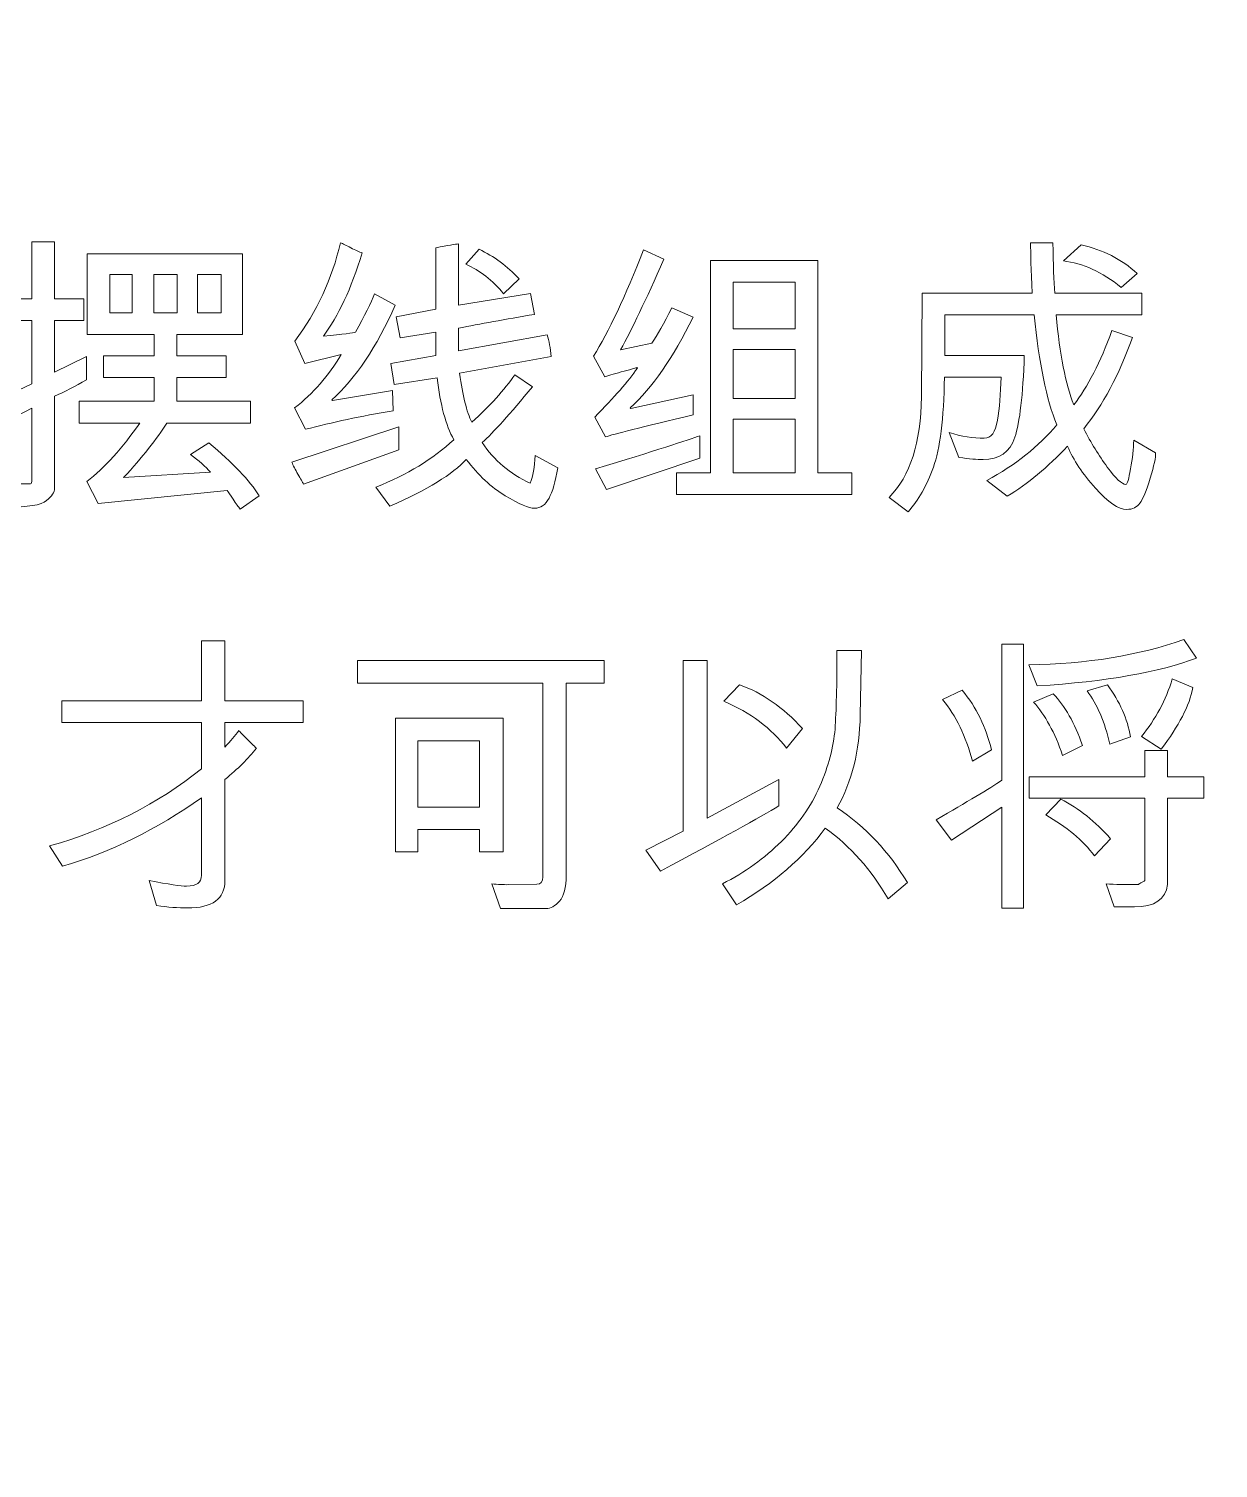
# Model space of a CAD drawing. Header units: millimetres. Extents: x -536 to 886, y 98 to 503.
# Drawn here: x 132.61 to 154.8, y 369.96 to 396.8 of the extents above; entities that cross this region are included whole.
import ezdxf

# ---------------------------------------------------------------- set-up
doc = ezdxf.new("R2010")
doc.units = ezdxf.units.MM
doc.header["$MEASUREMENT"] = 0
doc.layers.add('layer 1', color=7, linetype='Continuous')

msp = doc.modelspace()

# ---------------------------------------------------------------- linework, layer by layer
at = {"layer": 'layer 1', "lineweight": 9}
msp.add_open_spline([(-26.36, 241.324), (-26.36, 241.324), (313.64, 241.324), (313.64, 241.324), (313.64, 241.324), (318.948, 241.327), (324.037, 243.439), (327.788, 247.195), (327.788, 247.195), (331.538, 250.95), (333.644, 256.016), (333.64, 261.324), (333.64, 261.324), (333.64, 261.324), (333.64, 431.324), (333.64, 431.324), (333.64, 431.324), (333.637, 436.632), (331.525, 441.721), (327.77, 445.471), (327.77, 445.471), (324.014, 449.222), (318.948, 451.327), (313.64, 451.324), (313.64, 451.324), (313.64, 451.324), (-26.36, 451.324), (-26.36, 451.324), (-26.36, 451.324), (-31.667, 451.321), (-36.756, 449.209), (-40.507, 445.453), (-40.507, 445.453), (-44.258, 441.698), (-46.363, 436.632), (-46.36, 431.324), (-46.36, 431.324), (-46.36, 431.324), (-46.36, 261.324), (-46.36, 261.324), (-46.36, 261.324), (-46.356, 256.016), (-44.245, 250.927), (-40.489, 247.177), (-40.489, 247.177), (-36.734, 243.426), (-31.667, 241.321), (-26.36, 241.324)], degree=3, knots=[0, 0, 0, 0, 0.083333, 0.083333, 0.083333, 0.083333, 0.166667, 0.166667, 0.166667, 0.166667, 0.25, 0.25, 0.25, 0.25, 0.333333, 0.333333, 0.333333, 0.333333, 0.416667, 0.416667, 0.416667, 0.416667, 0.5, 0.5, 0.5, 0.5, 0.583333, 0.583333, 0.583333, 0.583333, 0.666667, 0.666667, 0.666667, 0.666667, 0.75, 0.75, 0.75, 0.75, 0.833333, 0.833333, 0.833333, 0.833333, 0.916667, 0.916667, 0.916667, 0.916667, 1, 1, 1, 1], dxfattribs=at)
at = {"layer": 'layer 1', "color": 22, "lineweight": 9}
for points, knots in [([(133.688, 390.257), (133.477, 390.136), (133.279, 390.033), (133.094, 389.951), (133.094, 389.951), (133.094, 389.951), (133.094, 388.228), (133.094, 388.228), (133.094, 388.228), (133.094, 388.165), (133.044, 388.09), (132.945, 388.004), (132.945, 388.004), (132.845, 387.918), (132.598, 387.88), (132.204, 387.889), (132.204, 387.889), (132.204, 387.889), (132.055, 388.329), (132.055, 388.329), (132.055, 388.329), (132.284, 388.32), (132.441, 388.315), (132.524, 388.315), (132.524, 388.315), (132.604, 388.315), (132.648, 388.318), (132.657, 388.324), (132.657, 388.324), (132.667, 388.331), (132.67, 388.378), (132.67, 388.467), (132.67, 388.467), (132.67, 388.467), (132.67, 389.728), (132.67, 389.728), (132.67, 389.728), (132.67, 389.728), (132.12, 389.441), (132.12, 389.441), (132.12, 389.441), (132.12, 389.441), (131.893, 389.818), (131.893, 389.818), (131.893, 389.818), (131.893, 389.818), (132.67, 390.183), (132.67, 390.183), (132.67, 390.183), (132.67, 390.183), (132.67, 391.361), (132.67, 391.361), (132.67, 391.361), (132.67, 391.361), (132.009, 391.361), (132.009, 391.361), (132.009, 391.361), (132.009, 391.361), (132.009, 391.768), (132.009, 391.768), (132.009, 391.768), (132.009, 391.768), (132.67, 391.768), (132.67, 391.768), (132.67, 391.768), (132.67, 391.768), (132.67, 392.829), (132.67, 392.829), (132.67, 392.829), (132.67, 392.829), (133.094, 392.829), (133.094, 392.829), (133.094, 392.829), (133.094, 392.829), (133.094, 391.768), (133.094, 391.768), (133.094, 391.768), (133.094, 391.768), (133.639, 391.768), (133.639, 391.768), (133.639, 391.768), (133.639, 391.768), (133.639, 391.361), (133.639, 391.361), (133.639, 391.361), (133.639, 391.361), (133.094, 391.361), (133.094, 391.361), (133.094, 391.361), (133.094, 391.361), (133.094, 390.401), (133.094, 390.401), (133.094, 390.401), (133.094, 390.401), (133.688, 390.691), (133.688, 390.691), (133.688, 390.691), (133.688, 390.691), (133.688, 390.257), (133.688, 390.257)], [0, 0, 0, 0, 0.04, 0.04, 0.04, 0.04, 0.08, 0.08, 0.08, 0.08, 0.12, 0.12, 0.12, 0.12, 0.16, 0.16, 0.16, 0.16, 0.2, 0.2, 0.2, 0.2, 0.24, 0.24, 0.24, 0.24, 0.28, 0.28, 0.28, 0.28, 0.32, 0.32, 0.32, 0.32, 0.36, 0.36, 0.36, 0.36, 0.4, 0.4, 0.4, 0.4, 0.44, 0.44, 0.44, 0.44, 0.48, 0.48, 0.48, 0.48, 0.52, 0.52, 0.52, 0.52, 0.56, 0.56, 0.56, 0.56, 0.6, 0.6, 0.6, 0.6, 0.64, 0.64, 0.64, 0.64, 0.68, 0.68, 0.68, 0.68, 0.72, 0.72, 0.72, 0.72, 0.76, 0.76, 0.76, 0.76, 0.8, 0.8, 0.8, 0.8, 0.84, 0.84, 0.84, 0.84, 0.88, 0.88, 0.88, 0.88, 0.92, 0.92, 0.92, 0.92, 0.96, 0.96, 0.96, 0.96, 1, 1, 1, 1]), ([(139.45, 391.651), (139.103, 390.867), (138.708, 390.278), (138.267, 389.885), (138.267, 389.885), (138.267, 389.885), (138.278, 389.872), (138.278, 389.872), (138.278, 389.872), (138.278, 389.872), (139.398, 390.057), (139.398, 390.057), (139.398, 390.057), (139.398, 390.057), (139.409, 389.68), (139.409, 389.68), (139.409, 389.68), (138.814, 389.578), (138.269, 389.463), (137.776, 389.334), (137.776, 389.334), (137.776, 389.334), (137.572, 389.733), (137.572, 389.733), (137.572, 389.733), (137.916, 390.001), (138.207, 390.333), (138.444, 390.729), (138.444, 390.729), (138.444, 390.729), (137.765, 390.561), (137.765, 390.561), (137.765, 390.561), (137.765, 390.561), (137.578, 390.979), (137.578, 390.979), (137.578, 390.979), (137.991, 391.529), (138.273, 392.14), (138.427, 392.812), (138.427, 392.812), (138.472, 392.795), (138.538, 392.763), (138.624, 392.718), (138.624, 392.718), (138.709, 392.672), (138.779, 392.641), (138.832, 392.622), (138.832, 392.622), (138.629, 391.956), (138.388, 391.439), (138.109, 391.073), (138.109, 391.073), (138.479, 391.108), (138.679, 391.132), (138.709, 391.144), (138.709, 391.144), (138.879, 391.457), (138.997, 391.696), (139.065, 391.863), (139.065, 391.863), (139.065, 391.863), (139.45, 391.651), (139.45, 391.651)], [0, 0, 0, 0, 0.0625, 0.0625, 0.0625, 0.0625, 0.125, 0.125, 0.125, 0.125, 0.1875, 0.1875, 0.1875, 0.1875, 0.25, 0.25, 0.25, 0.25, 0.3125, 0.3125, 0.3125, 0.3125, 0.375, 0.375, 0.375, 0.375, 0.4375, 0.4375, 0.4375, 0.4375, 0.5, 0.5, 0.5, 0.5, 0.5625, 0.5625, 0.5625, 0.5625, 0.625, 0.625, 0.625, 0.625, 0.6875, 0.6875, 0.6875, 0.6875, 0.75, 0.75, 0.75, 0.75, 0.8125, 0.8125, 0.8125, 0.8125, 0.875, 0.875, 0.875, 0.875, 0.9375, 0.9375, 0.9375, 0.9375, 1, 1, 1, 1]), ([(142.482, 388.613), (142.441, 388.36), (142.386, 388.171), (142.319, 388.047), (142.319, 388.047), (142.251, 387.924), (142.16, 387.862), (142.048, 387.862), (142.048, 387.862), (141.946, 387.862), (141.764, 387.94), (141.503, 388.095), (141.503, 388.095), (141.243, 388.251), (141, 388.477), (140.776, 388.773), (140.776, 388.773), (140.523, 388.496), (140.047, 388.206), (139.349, 387.9), (139.349, 387.9), (139.349, 387.9), (139.089, 388.257), (139.089, 388.257), (139.089, 388.257), (139.673, 388.485), (140.157, 388.78), (140.543, 389.14), (140.543, 389.14), (140.393, 389.407), (140.29, 389.793), (140.233, 390.295), (140.233, 390.295), (140.233, 390.295), (139.433, 390.168), (139.433, 390.168), (139.433, 390.168), (139.433, 390.168), (139.366, 390.561), (139.366, 390.561), (139.366, 390.561), (139.366, 390.561), (140.209, 390.713), (140.209, 390.713), (140.209, 390.713), (140.209, 390.713), (140.209, 391.144), (140.209, 391.144), (140.209, 391.144), (140.209, 391.144), (139.539, 391.041), (139.539, 391.041), (139.539, 391.041), (139.539, 391.041), (139.466, 391.434), (139.466, 391.434), (139.466, 391.434), (139.466, 391.434), (140.209, 391.572), (140.209, 391.572), (140.209, 391.572), (140.209, 391.572), (140.209, 392.718), (140.209, 392.718), (140.209, 392.718), (140.432, 392.763), (140.573, 392.787), (140.632, 392.791), (140.632, 392.791), (140.632, 392.791), (140.632, 391.646), (140.632, 391.646), (140.632, 391.646), (140.632, 391.646), (141.972, 391.869), (141.972, 391.869), (141.972, 391.869), (141.972, 391.869), (142.048, 391.478), (142.048, 391.478), (142.048, 391.478), (141.501, 391.385), (141.029, 391.299), (140.632, 391.218), (140.632, 391.218), (140.632, 391.218), (140.632, 390.795), (140.632, 390.795), (140.632, 390.795), (140.632, 390.795), (142.287, 391.095), (142.287, 391.095), (142.287, 391.095), (142.318, 390.985), (142.343, 390.85), (142.36, 390.691), (142.36, 390.691), (142.36, 390.691), (140.649, 390.379), (140.649, 390.379), (140.649, 390.379), (140.708, 389.961), (140.784, 389.657), (140.877, 389.468), (140.877, 389.468), (141.215, 389.771), (141.483, 390.067), (141.683, 390.352), (141.683, 390.352), (141.683, 390.352), (142.01, 390.124), (142.01, 390.124), (142.01, 390.124), (141.593, 389.621), (141.28, 389.275), (141.072, 389.085), (141.072, 389.085), (141.293, 388.756), (141.591, 388.504), (141.967, 388.329), (141.967, 388.329), (142.019, 388.458), (142.05, 388.632), (142.059, 388.846), (142.059, 388.846), (142.059, 388.846), (142.482, 388.613), (142.482, 388.613)], [0, 0, 0, 0, 0.03125, 0.03125, 0.03125, 0.03125, 0.0625, 0.0625, 0.0625, 0.0625, 0.09375, 0.09375, 0.09375, 0.09375, 0.125, 0.125, 0.125, 0.125, 0.15625, 0.15625, 0.15625, 0.15625, 0.1875, 0.1875, 0.1875, 0.1875, 0.21875, 0.21875, 0.21875, 0.21875, 0.25, 0.25, 0.25, 0.25, 0.28125, 0.28125, 0.28125, 0.28125, 0.3125, 0.3125, 0.3125, 0.3125, 0.34375, 0.34375, 0.34375, 0.34375, 0.375, 0.375, 0.375, 0.375, 0.40625, 0.40625, 0.40625, 0.40625, 0.4375, 0.4375, 0.4375, 0.4375, 0.46875, 0.46875, 0.46875, 0.46875, 0.5, 0.5, 0.5, 0.5, 0.53125, 0.53125, 0.53125, 0.53125, 0.5625, 0.5625, 0.5625, 0.5625, 0.59375, 0.59375, 0.59375, 0.59375, 0.625, 0.625, 0.625, 0.625, 0.65625, 0.65625, 0.65625, 0.65625, 0.6875, 0.6875, 0.6875, 0.6875, 0.71875, 0.71875, 0.71875, 0.71875, 0.75, 0.75, 0.75, 0.75, 0.78125, 0.78125, 0.78125, 0.78125, 0.8125, 0.8125, 0.8125, 0.8125, 0.84375, 0.84375, 0.84375, 0.84375, 0.875, 0.875, 0.875, 0.875, 0.90625, 0.90625, 0.90625, 0.90625, 0.9375, 0.9375, 0.9375, 0.9375, 0.96875, 0.96875, 0.96875, 0.96875, 1, 1, 1, 1]), ([(153.637, 388.895), (153.641, 388.814), (153.607, 388.656), (153.535, 388.422), (153.535, 388.422), (153.464, 388.188), (153.4, 388.032), (153.345, 387.956), (153.345, 387.956), (153.288, 387.879), (153.207, 387.84), (153.1, 387.84), (153.1, 387.84), (152.945, 387.84), (152.748, 387.972), (152.513, 388.236), (152.513, 388.236), (152.277, 388.5), (152.104, 388.76), (151.994, 389.018), (151.994, 389.018), (151.624, 388.627), (151.25, 388.316), (150.87, 388.084), (150.87, 388.084), (150.87, 388.084), (150.488, 388.38), (150.488, 388.38), (150.488, 388.38), (151.02, 388.668), (151.455, 389.014), (151.793, 389.419), (151.793, 389.419), (151.601, 389.885), (151.46, 390.569), (151.372, 391.467), (151.372, 391.467), (151.372, 391.467), (149.704, 391.467), (149.704, 391.467), (149.704, 391.467), (149.704, 391.467), (149.704, 390.713), (149.704, 390.713), (149.704, 390.713), (149.704, 390.713), (151.187, 390.713), (151.187, 390.713), (151.187, 390.713), (151.162, 389.973), (151.103, 389.464), (151.01, 389.185), (151.01, 389.185), (150.917, 388.907), (150.72, 388.768), (150.417, 388.768), (150.417, 388.768), (150.309, 388.768), (150.159, 388.782), (149.967, 388.811), (149.967, 388.811), (149.967, 388.811), (149.783, 389.272), (149.783, 389.272), (149.783, 389.272), (150.016, 389.202), (150.234, 389.167), (150.439, 389.167), (150.439, 389.167), (150.568, 389.167), (150.65, 389.278), (150.687, 389.502), (150.687, 389.502), (150.724, 389.725), (150.746, 389.993), (150.754, 390.306), (150.754, 390.306), (150.754, 390.306), (149.698, 390.306), (149.698, 390.306), (149.698, 390.306), (149.682, 389.527), (149.613, 388.967), (149.491, 388.627), (149.491, 388.627), (149.369, 388.287), (149.212, 388.01), (149.02, 387.796), (149.02, 387.796), (149.02, 387.796), (148.665, 388.062), (148.665, 388.062), (148.665, 388.062), (149.059, 388.464), (149.259, 389.09), (149.267, 389.94), (149.267, 389.94), (149.267, 389.94), (149.284, 391.874), (149.284, 391.874), (149.284, 391.874), (149.284, 391.874), (151.332, 391.874), (151.332, 391.874), (151.332, 391.874), (151.313, 392.313), (151.304, 392.626), (151.304, 392.812), (151.304, 392.812), (151.304, 392.812), (151.722, 392.812), (151.722, 392.812), (151.722, 392.812), (151.727, 392.408), (151.738, 392.094), (151.755, 391.874), (151.755, 391.874), (151.755, 391.874), (153.377, 391.874), (153.377, 391.874), (153.377, 391.874), (153.377, 391.874), (153.377, 391.467), (153.377, 391.467), (153.377, 391.467), (153.377, 391.467), (151.782, 391.467), (151.782, 391.467), (151.782, 391.467), (151.848, 390.731), (151.958, 390.172), (152.11, 389.791), (152.11, 389.791), (152.369, 390.123), (152.606, 390.584), (152.821, 391.174), (152.821, 391.174), (152.821, 391.174), (153.206, 391.046), (153.206, 391.046), (153.206, 391.046), (152.953, 390.346), (152.649, 389.78), (152.295, 389.345), (152.295, 389.345), (152.432, 389.082), (152.579, 388.843), (152.735, 388.628), (152.735, 388.628), (152.892, 388.414), (153.008, 388.307), (153.083, 388.307), (153.083, 388.307), (153.108, 388.307), (153.136, 388.404), (153.171, 388.597), (153.171, 388.597), (153.205, 388.791), (153.224, 388.969), (153.228, 389.134), (153.228, 389.134), (153.228, 389.134), (153.637, 388.895), (153.637, 388.895)], [0, 0, 0, 0, 0.02439, 0.02439, 0.02439, 0.02439, 0.04878, 0.04878, 0.04878, 0.04878, 0.073171, 0.073171, 0.073171, 0.073171, 0.097561, 0.097561, 0.097561, 0.097561, 0.121951, 0.121951, 0.121951, 0.121951, 0.146341, 0.146341, 0.146341, 0.146341, 0.170732, 0.170732, 0.170732, 0.170732, 0.195122, 0.195122, 0.195122, 0.195122, 0.219512, 0.219512, 0.219512, 0.219512, 0.243902, 0.243902, 0.243902, 0.243902, 0.268293, 0.268293, 0.268293, 0.268293, 0.292683, 0.292683, 0.292683, 0.292683, 0.317073, 0.317073, 0.317073, 0.317073, 0.341463, 0.341463, 0.341463, 0.341463, 0.365854, 0.365854, 0.365854, 0.365854, 0.390244, 0.390244, 0.390244, 0.390244, 0.414634, 0.414634, 0.414634, 0.414634, 0.439024, 0.439024, 0.439024, 0.439024, 0.463415, 0.463415, 0.463415, 0.463415, 0.487805, 0.487805, 0.487805, 0.487805, 0.512195, 0.512195, 0.512195, 0.512195, 0.536585, 0.536585, 0.536585, 0.536585, 0.560976, 0.560976, 0.560976, 0.560976, 0.585366, 0.585366, 0.585366, 0.585366, 0.609756, 0.609756, 0.609756, 0.609756, 0.634146, 0.634146, 0.634146, 0.634146, 0.658537, 0.658537, 0.658537, 0.658537, 0.682927, 0.682927, 0.682927, 0.682927, 0.707317, 0.707317, 0.707317, 0.707317, 0.731707, 0.731707, 0.731707, 0.731707, 0.756098, 0.756098, 0.756098, 0.756098, 0.780488, 0.780488, 0.780488, 0.780488, 0.804878, 0.804878, 0.804878, 0.804878, 0.829268, 0.829268, 0.829268, 0.829268, 0.853659, 0.853659, 0.853659, 0.853659, 0.878049, 0.878049, 0.878049, 0.878049, 0.902439, 0.902439, 0.902439, 0.902439, 0.926829, 0.926829, 0.926829, 0.926829, 0.95122, 0.95122, 0.95122, 0.95122, 0.97561, 0.97561, 0.97561, 0.97561, 1, 1, 1, 1]), ([(153.293, 392.24), (153.293, 392.24), (152.995, 391.98), (152.995, 391.98), (152.995, 391.98), (152.636, 392.269), (152.276, 392.433), (151.915, 392.473), (151.915, 392.473), (151.915, 392.473), (152.248, 392.774), (152.248, 392.774), (152.248, 392.774), (152.651, 392.684), (152.999, 392.506), (153.293, 392.24)], [0, 0, 0, 0, 0.25, 0.25, 0.25, 0.25, 0.5, 0.5, 0.5, 0.5, 0.75, 0.75, 0.75, 0.75, 1, 1, 1, 1]), ([(136.911, 388.095), (136.911, 388.095), (136.556, 387.845), (136.556, 387.845), (136.556, 387.845), (136.523, 387.885), (136.48, 387.946), (136.425, 388.03), (136.425, 388.03), (136.37, 388.113), (136.332, 388.167), (136.311, 388.19), (136.311, 388.19), (136.311, 388.19), (133.905, 387.951), (133.905, 387.951), (133.905, 387.951), (133.905, 387.951), (133.694, 388.361), (133.694, 388.361), (133.694, 388.361), (134.03, 388.618), (134.36, 388.981), (134.683, 389.451), (134.683, 389.451), (134.683, 389.451), (133.55, 389.451), (133.55, 389.451), (133.55, 389.451), (133.55, 389.451), (133.55, 389.856), (133.55, 389.856), (133.55, 389.856), (133.55, 389.856), (134.949, 389.856), (134.949, 389.856), (134.949, 389.856), (134.949, 389.856), (134.949, 390.3), (134.949, 390.3), (134.949, 390.3), (134.949, 390.3), (134.006, 390.3), (134.006, 390.3), (134.006, 390.3), (134.006, 390.3), (134.006, 390.707), (134.006, 390.707), (134.006, 390.707), (134.006, 390.707), (134.949, 390.707), (134.949, 390.707), (134.949, 390.707), (134.949, 390.707), (134.949, 391.101), (134.949, 391.101), (134.949, 391.101), (134.949, 391.101), (133.705, 391.101), (133.705, 391.101), (133.705, 391.101), (133.705, 391.101), (133.705, 392.606), (133.705, 392.606), (133.705, 392.606), (133.705, 392.606), (136.599, 392.606), (136.599, 392.606), (136.599, 392.606), (136.599, 392.606), (136.599, 391.101), (136.599, 391.101), (136.599, 391.101), (136.599, 391.101), (135.372, 391.101), (135.372, 391.101), (135.372, 391.101), (135.372, 391.101), (135.372, 390.707), (135.372, 390.707), (135.372, 390.707), (135.372, 390.707), (136.294, 390.707), (136.294, 390.707), (136.294, 390.707), (136.294, 390.707), (136.294, 390.3), (136.294, 390.3), (136.294, 390.3), (136.294, 390.3), (135.372, 390.3), (135.372, 390.3), (135.372, 390.3), (135.372, 390.3), (135.372, 389.856), (135.372, 389.856), (135.372, 389.856), (135.372, 389.856), (136.748, 389.856), (136.748, 389.856), (136.748, 389.856), (136.748, 389.856), (136.748, 389.451), (136.748, 389.451), (136.748, 389.451), (136.748, 389.451), (135.188, 389.451), (135.188, 389.451), (135.188, 389.451), (135.002, 389.153), (134.733, 388.814), (134.382, 388.434), (134.382, 388.434), (134.382, 388.434), (136.005, 388.534), (136.005, 388.534), (136.005, 388.534), (135.907, 388.64), (135.783, 388.749), (135.633, 388.863), (135.633, 388.863), (135.633, 388.863), (135.972, 389.08), (135.972, 389.08), (135.972, 389.08), (136.42, 388.707), (136.733, 388.379), (136.911, 388.095)], [0, 0, 0, 0, 0.03125, 0.03125, 0.03125, 0.03125, 0.0625, 0.0625, 0.0625, 0.0625, 0.09375, 0.09375, 0.09375, 0.09375, 0.125, 0.125, 0.125, 0.125, 0.15625, 0.15625, 0.15625, 0.15625, 0.1875, 0.1875, 0.1875, 0.1875, 0.21875, 0.21875, 0.21875, 0.21875, 0.25, 0.25, 0.25, 0.25, 0.28125, 0.28125, 0.28125, 0.28125, 0.3125, 0.3125, 0.3125, 0.3125, 0.34375, 0.34375, 0.34375, 0.34375, 0.375, 0.375, 0.375, 0.375, 0.40625, 0.40625, 0.40625, 0.40625, 0.4375, 0.4375, 0.4375, 0.4375, 0.46875, 0.46875, 0.46875, 0.46875, 0.5, 0.5, 0.5, 0.5, 0.53125, 0.53125, 0.53125, 0.53125, 0.5625, 0.5625, 0.5625, 0.5625, 0.59375, 0.59375, 0.59375, 0.59375, 0.625, 0.625, 0.625, 0.625, 0.65625, 0.65625, 0.65625, 0.65625, 0.6875, 0.6875, 0.6875, 0.6875, 0.71875, 0.71875, 0.71875, 0.71875, 0.75, 0.75, 0.75, 0.75, 0.78125, 0.78125, 0.78125, 0.78125, 0.8125, 0.8125, 0.8125, 0.8125, 0.84375, 0.84375, 0.84375, 0.84375, 0.875, 0.875, 0.875, 0.875, 0.90625, 0.90625, 0.90625, 0.90625, 0.9375, 0.9375, 0.9375, 0.9375, 0.96875, 0.96875, 0.96875, 0.96875, 1, 1, 1, 1]), ([(141.761, 392.14), (141.761, 392.14), (141.47, 391.863), (141.47, 391.863), (141.47, 391.863), (141.267, 392.112), (141.032, 392.295), (140.766, 392.411), (140.766, 392.411), (140.766, 392.411), (141.015, 392.691), (141.015, 392.691), (141.015, 392.691), (141.292, 392.562), (141.541, 392.379), (141.761, 392.14)], [0, 0, 0, 0, 0.25, 0.25, 0.25, 0.25, 0.5, 0.5, 0.5, 0.5, 0.75, 0.75, 0.75, 0.75, 1, 1, 1, 1]), ([(145.011, 389.601), (144.052, 389.376), (143.507, 389.24), (143.372, 389.191), (143.372, 389.191), (143.372, 389.191), (143.171, 389.563), (143.171, 389.563), (143.171, 389.563), (143.537, 389.93), (143.802, 390.233), (143.967, 390.474), (143.967, 390.474), (143.967, 390.474), (143.956, 390.485), (143.956, 390.485), (143.956, 390.485), (143.95, 390.481), (143.872, 390.459), (143.72, 390.419), (143.72, 390.419), (143.57, 390.378), (143.45, 390.342), (143.361, 390.311), (143.361, 390.311), (143.361, 390.311), (143.15, 390.696), (143.15, 390.696), (143.15, 390.696), (143.432, 391.152), (143.743, 391.813), (144.083, 392.68), (144.083, 392.68), (144.083, 392.68), (144.46, 392.506), (144.46, 392.506), (144.46, 392.506), (144.127, 391.745), (143.858, 391.183), (143.655, 390.819), (143.655, 390.819), (143.655, 390.819), (144.238, 390.941), (144.238, 390.941), (144.238, 390.941), (144.341, 391.087), (144.465, 391.307), (144.609, 391.6), (144.609, 391.6), (144.609, 391.6), (145.006, 391.423), (145.006, 391.423), (145.006, 391.423), (144.634, 390.67), (144.244, 390.106), (143.833, 389.733), (143.833, 389.733), (143.833, 389.733), (143.845, 389.722), (143.845, 389.722), (143.845, 389.722), (143.845, 389.722), (145.011, 389.978), (145.011, 389.978), (145.011, 389.978), (145.011, 389.978), (145.011, 389.601), (145.011, 389.601)], [0, 0, 0, 0, 0.058824, 0.058824, 0.058824, 0.058824, 0.117647, 0.117647, 0.117647, 0.117647, 0.176471, 0.176471, 0.176471, 0.176471, 0.235294, 0.235294, 0.235294, 0.235294, 0.294118, 0.294118, 0.294118, 0.294118, 0.352941, 0.352941, 0.352941, 0.352941, 0.411765, 0.411765, 0.411765, 0.411765, 0.470588, 0.470588, 0.470588, 0.470588, 0.529412, 0.529412, 0.529412, 0.529412, 0.588235, 0.588235, 0.588235, 0.588235, 0.647059, 0.647059, 0.647059, 0.647059, 0.705882, 0.705882, 0.705882, 0.705882, 0.764706, 0.764706, 0.764706, 0.764706, 0.823529, 0.823529, 0.823529, 0.823529, 0.882353, 0.882353, 0.882353, 0.882353, 0.941176, 0.941176, 0.941176, 0.941176, 1, 1, 1, 1]), ([(147.97, 388.117), (147.97, 388.117), (144.699, 388.117), (144.699, 388.117), (144.699, 388.117), (144.699, 388.117), (144.699, 388.524), (144.699, 388.524), (144.699, 388.524), (144.699, 388.524), (145.333, 388.524), (145.333, 388.524), (145.333, 388.524), (145.333, 388.524), (145.333, 392.484), (145.333, 392.484), (145.333, 392.484), (145.333, 392.484), (147.333, 392.484), (147.333, 392.484), (147.333, 392.484), (147.333, 392.484), (147.333, 388.524), (147.333, 388.524), (147.333, 388.524), (147.333, 388.524), (147.97, 388.524), (147.97, 388.524), (147.97, 388.524), (147.97, 388.524), (147.97, 388.117), (147.97, 388.117)], [0, 0, 0, 0, 0.125, 0.125, 0.125, 0.125, 0.25, 0.25, 0.25, 0.25, 0.375, 0.375, 0.375, 0.375, 0.5, 0.5, 0.5, 0.5, 0.625, 0.625, 0.625, 0.625, 0.75, 0.75, 0.75, 0.75, 0.875, 0.875, 0.875, 0.875, 1, 1, 1, 1]), ([(134.543, 391.507), (134.543, 391.507), (134.543, 392.224), (134.543, 392.224), (134.543, 392.224), (134.543, 392.224), (134.128, 392.224), (134.128, 392.224), (134.128, 392.224), (134.128, 392.224), (134.128, 391.507), (134.128, 391.507), (134.128, 391.507), (134.128, 391.507), (134.543, 391.507), (134.543, 391.507)], [0, 0, 0, 0, 0.25, 0.25, 0.25, 0.25, 0.5, 0.5, 0.5, 0.5, 0.75, 0.75, 0.75, 0.75, 1, 1, 1, 1]), ([(135.383, 391.507), (135.383, 391.507), (135.383, 392.224), (135.383, 392.224), (135.383, 392.224), (135.383, 392.224), (134.944, 392.224), (134.944, 392.224), (134.944, 392.224), (134.944, 392.224), (134.944, 391.507), (134.944, 391.507), (134.944, 391.507), (134.944, 391.507), (135.383, 391.507), (135.383, 391.507)], [0, 0, 0, 0, 0.25, 0.25, 0.25, 0.25, 0.5, 0.5, 0.5, 0.5, 0.75, 0.75, 0.75, 0.75, 1, 1, 1, 1]), ([(136.2, 391.507), (136.2, 391.507), (136.2, 392.224), (136.2, 392.224), (136.2, 392.224), (136.2, 392.224), (135.76, 392.224), (135.76, 392.224), (135.76, 392.224), (135.76, 392.224), (135.76, 391.507), (135.76, 391.507), (135.76, 391.507), (135.76, 391.507), (136.2, 391.507), (136.2, 391.507)], [0, 0, 0, 0, 0.25, 0.25, 0.25, 0.25, 0.5, 0.5, 0.5, 0.5, 0.75, 0.75, 0.75, 0.75, 1, 1, 1, 1]), ([(146.909, 391.207), (146.909, 391.207), (146.909, 392.08), (146.909, 392.08), (146.909, 392.08), (146.909, 392.08), (145.754, 392.08), (145.754, 392.08), (145.754, 392.08), (145.754, 392.08), (145.754, 391.207), (145.754, 391.207), (145.754, 391.207), (145.754, 391.207), (146.909, 391.207), (146.909, 391.207)], [0, 0, 0, 0, 0.25, 0.25, 0.25, 0.25, 0.5, 0.5, 0.5, 0.5, 0.75, 0.75, 0.75, 0.75, 1, 1, 1, 1]), ([(146.909, 389.908), (146.909, 389.908), (146.909, 390.824), (146.909, 390.824), (146.909, 390.824), (146.909, 390.824), (145.754, 390.824), (145.754, 390.824), (145.754, 390.824), (145.754, 390.824), (145.754, 389.908), (145.754, 389.908), (145.754, 389.908), (145.754, 389.908), (146.909, 389.908), (146.909, 389.908)], [0, 0, 0, 0, 0.25, 0.25, 0.25, 0.25, 0.5, 0.5, 0.5, 0.5, 0.75, 0.75, 0.75, 0.75, 1, 1, 1, 1]), ([(146.909, 388.524), (146.909, 388.524), (146.909, 389.522), (146.909, 389.522), (146.909, 389.522), (146.909, 389.522), (145.754, 389.522), (145.754, 389.522), (145.754, 389.522), (145.754, 389.522), (145.754, 388.524), (145.754, 388.524), (145.754, 388.524), (145.754, 388.524), (146.909, 388.524), (146.909, 388.524)], [0, 0, 0, 0, 0.25, 0.25, 0.25, 0.25, 0.5, 0.5, 0.5, 0.5, 0.75, 0.75, 0.75, 0.75, 1, 1, 1, 1]), ([(139.515, 388.952), (139.515, 388.952), (137.738, 388.312), (137.738, 388.312), (137.738, 388.312), (137.72, 388.348), (137.685, 388.409), (137.635, 388.496), (137.635, 388.496), (137.584, 388.583), (137.546, 388.657), (137.521, 388.719), (137.521, 388.719), (137.521, 388.719), (139.515, 389.383), (139.515, 389.383), (139.515, 389.383), (139.515, 389.383), (139.515, 388.952), (139.515, 388.952)], [0, 0, 0, 0, 0.2, 0.2, 0.2, 0.2, 0.4, 0.4, 0.4, 0.4, 0.6, 0.6, 0.6, 0.6, 0.8, 0.8, 0.8, 0.8, 1, 1, 1, 1]), ([(145.132, 388.795), (145.132, 388.795), (143.394, 388.212), (143.394, 388.212), (143.394, 388.212), (143.394, 388.212), (143.188, 388.594), (143.188, 388.594), (143.188, 388.594), (144.285, 388.932), (144.934, 389.139), (145.132, 389.213), (145.132, 389.213), (145.132, 389.213), (145.132, 388.795), (145.132, 388.795)], [0, 0, 0, 0, 0.25, 0.25, 0.25, 0.25, 0.5, 0.5, 0.5, 0.5, 0.75, 0.75, 0.75, 0.75, 1, 1, 1, 1]), ([(137.735, 383.863), (137.735, 383.863), (136.273, 383.863), (136.273, 383.863), (136.273, 383.863), (136.273, 383.863), (136.273, 383.407), (136.273, 383.407), (136.273, 383.407), (136.376, 383.516), (136.462, 383.62), (136.531, 383.719), (136.531, 383.719), (136.553, 383.691), (136.613, 383.628), (136.711, 383.531), (136.711, 383.531), (136.81, 383.434), (136.86, 383.386), (136.862, 383.386), (136.862, 383.386), (136.708, 383.194), (136.512, 383), (136.273, 382.803), (136.273, 382.803), (136.273, 382.803), (136.273, 380.918), (136.273, 380.918), (136.273, 380.918), (136.273, 380.578), (136.039, 380.407), (135.571, 380.407), (135.571, 380.407), (135.403, 380.407), (135.211, 380.422), (134.995, 380.451), (134.995, 380.451), (134.995, 380.451), (134.857, 380.918), (134.857, 380.918), (134.857, 380.918), (135.224, 380.849), (135.458, 380.814), (135.558, 380.814), (135.558, 380.814), (135.744, 380.814), (135.836, 380.882), (135.836, 381.017), (135.836, 381.017), (135.836, 381.017), (135.836, 382.464), (135.836, 382.464), (135.836, 382.464), (135.005, 381.872), (134.139, 381.446), (133.241, 381.186), (133.241, 381.186), (133.241, 381.186), (133.002, 381.563), (133.002, 381.563), (133.002, 381.563), (134.076, 381.87), (135.02, 382.35), (135.836, 383.001), (135.836, 383.001), (135.836, 383.001), (135.836, 383.863), (135.836, 383.863), (135.836, 383.863), (135.836, 383.863), (133.23, 383.863), (133.23, 383.863), (133.23, 383.863), (133.23, 383.863), (133.23, 384.268), (133.23, 384.268), (133.23, 384.268), (133.23, 384.268), (135.836, 384.268), (135.836, 384.268), (135.836, 384.268), (135.836, 384.268), (135.836, 385.391), (135.836, 385.391), (135.836, 385.391), (135.836, 385.391), (136.273, 385.391), (136.273, 385.391), (136.273, 385.391), (136.273, 385.391), (136.273, 384.268), (136.273, 384.268), (136.273, 384.268), (136.273, 384.268), (137.735, 384.268), (137.735, 384.268), (137.735, 384.268), (137.735, 384.268), (137.735, 383.863), (137.735, 383.863)], [0, 0, 0, 0, 0.04, 0.04, 0.04, 0.04, 0.08, 0.08, 0.08, 0.08, 0.12, 0.12, 0.12, 0.12, 0.16, 0.16, 0.16, 0.16, 0.2, 0.2, 0.2, 0.2, 0.24, 0.24, 0.24, 0.24, 0.28, 0.28, 0.28, 0.28, 0.32, 0.32, 0.32, 0.32, 0.36, 0.36, 0.36, 0.36, 0.4, 0.4, 0.4, 0.4, 0.44, 0.44, 0.44, 0.44, 0.48, 0.48, 0.48, 0.48, 0.52, 0.52, 0.52, 0.52, 0.56, 0.56, 0.56, 0.56, 0.6, 0.6, 0.6, 0.6, 0.64, 0.64, 0.64, 0.64, 0.68, 0.68, 0.68, 0.68, 0.72, 0.72, 0.72, 0.72, 0.76, 0.76, 0.76, 0.76, 0.8, 0.8, 0.8, 0.8, 0.84, 0.84, 0.84, 0.84, 0.88, 0.88, 0.88, 0.88, 0.92, 0.92, 0.92, 0.92, 0.96, 0.96, 0.96, 0.96, 1, 1, 1, 1]), ([(151.169, 380.402), (151.169, 380.402), (150.77, 380.402), (150.77, 380.402), (150.77, 380.402), (150.77, 380.402), (150.77, 382.29), (150.77, 382.29), (150.77, 382.29), (150.77, 382.29), (149.829, 381.674), (149.829, 381.674), (149.829, 381.674), (149.829, 381.674), (149.541, 382.051), (149.541, 382.051), (149.541, 382.051), (150.123, 382.386), (150.533, 382.632), (150.77, 382.792), (150.77, 382.792), (150.77, 382.792), (150.77, 385.325), (150.77, 385.325), (150.77, 385.325), (150.77, 385.325), (151.169, 385.325), (151.169, 385.325), (151.169, 385.325), (151.169, 385.325), (151.169, 380.402), (151.169, 380.402)], [0, 0, 0, 0, 0.125, 0.125, 0.125, 0.125, 0.25, 0.25, 0.25, 0.25, 0.375, 0.375, 0.375, 0.375, 0.5, 0.5, 0.5, 0.5, 0.625, 0.625, 0.625, 0.625, 0.75, 0.75, 0.75, 0.75, 0.875, 0.875, 0.875, 0.875, 1, 1, 1, 1]), ([(154.402, 385.068), (153.709, 384.804), (152.719, 384.63), (151.429, 384.547), (151.429, 384.547), (151.429, 384.547), (151.269, 384.94), (151.269, 384.94), (151.269, 384.94), (152.358, 384.958), (153.322, 385.116), (154.163, 385.412), (154.163, 385.412), (154.163, 385.412), (154.402, 385.068), (154.402, 385.068)], [0, 0, 0, 0, 0.25, 0.25, 0.25, 0.25, 0.5, 0.5, 0.5, 0.5, 0.75, 0.75, 0.75, 0.75, 1, 1, 1, 1]), ([(143.346, 384.601), (143.346, 384.601), (142.64, 384.601), (142.64, 384.601), (142.64, 384.601), (142.64, 384.601), (142.64, 381.017), (142.64, 381.017), (142.64, 381.017), (142.64, 380.79), (142.598, 380.63), (142.515, 380.536), (142.515, 380.536), (142.432, 380.442), (142.348, 380.396), (142.263, 380.396), (142.263, 380.396), (142.263, 380.396), (141.414, 380.396), (141.414, 380.396), (141.414, 380.396), (141.414, 380.396), (141.251, 380.857), (141.251, 380.857), (141.251, 380.857), (141.363, 380.845), (141.467, 380.84), (141.563, 380.842), (141.563, 380.842), (141.563, 380.842), (142.092, 380.852), (142.092, 380.852), (142.092, 380.852), (142.166, 380.852), (142.203, 380.896), (142.203, 380.985), (142.203, 380.985), (142.203, 380.985), (142.203, 384.601), (142.203, 384.601), (142.203, 384.601), (142.203, 384.601), (138.747, 384.601), (138.747, 384.601), (138.747, 384.601), (138.747, 384.601), (138.747, 385.024), (138.747, 385.024), (138.747, 385.024), (138.747, 385.024), (143.346, 385.024), (143.346, 385.024), (143.346, 385.024), (143.346, 385.024), (143.346, 384.601), (143.346, 384.601)], [0, 0, 0, 0, 0.071429, 0.071429, 0.071429, 0.071429, 0.142857, 0.142857, 0.142857, 0.142857, 0.214286, 0.214286, 0.214286, 0.214286, 0.285714, 0.285714, 0.285714, 0.285714, 0.357143, 0.357143, 0.357143, 0.357143, 0.428571, 0.428571, 0.428571, 0.428571, 0.5, 0.5, 0.5, 0.5, 0.571429, 0.571429, 0.571429, 0.571429, 0.642857, 0.642857, 0.642857, 0.642857, 0.714286, 0.714286, 0.714286, 0.714286, 0.785714, 0.785714, 0.785714, 0.785714, 0.857143, 0.857143, 0.857143, 0.857143, 0.928571, 0.928571, 0.928571, 0.928571, 1, 1, 1, 1]), ([(146.608, 382.312), (146.271, 382.106), (145.534, 381.7), (144.397, 381.096), (144.397, 381.096), (144.397, 381.096), (144.124, 381.484), (144.124, 381.484), (144.124, 381.484), (144.124, 381.484), (144.819, 381.84), (144.819, 381.84), (144.819, 381.84), (144.819, 381.84), (144.819, 385.024), (144.819, 385.024), (144.819, 385.024), (144.819, 385.024), (145.269, 385.024), (145.269, 385.024), (145.269, 385.024), (145.269, 385.024), (145.269, 382.079), (145.269, 382.079), (145.269, 382.079), (145.269, 382.079), (146.608, 382.803), (146.608, 382.803), (146.608, 382.803), (146.608, 382.803), (146.608, 382.312), (146.608, 382.312)], [0, 0, 0, 0, 0.125, 0.125, 0.125, 0.125, 0.25, 0.25, 0.25, 0.25, 0.375, 0.375, 0.375, 0.375, 0.5, 0.5, 0.5, 0.5, 0.625, 0.625, 0.625, 0.625, 0.75, 0.75, 0.75, 0.75, 0.875, 0.875, 0.875, 0.875, 1, 1, 1, 1]), ([(149.007, 380.88), (149.007, 380.88), (148.646, 380.58), (148.646, 380.58), (148.646, 380.58), (148.333, 381.118), (147.943, 381.556), (147.474, 381.896), (147.474, 381.896), (147.067, 381.345), (146.516, 380.868), (145.82, 380.464), (145.82, 380.464), (145.82, 380.464), (145.553, 380.857), (145.553, 380.857), (145.553, 380.857), (145.975, 381.073), (146.342, 381.336), (146.655, 381.647), (146.655, 381.647), (146.968, 381.958), (147.207, 382.302), (147.371, 382.678), (147.371, 382.678), (147.535, 383.054), (147.63, 383.409), (147.655, 383.743), (147.655, 383.743), (147.679, 384.076), (147.691, 384.564), (147.691, 385.207), (147.691, 385.207), (147.691, 385.207), (148.147, 385.207), (148.147, 385.207), (148.147, 385.207), (148.147, 385.207), (148.125, 384.002), (148.125, 384.002), (148.125, 384.002), (148.114, 383.342), (147.971, 382.766), (147.696, 382.274), (147.696, 382.274), (148.226, 381.918), (148.663, 381.453), (149.007, 380.88)], [0, 0, 0, 0, 0.083333, 0.083333, 0.083333, 0.083333, 0.166667, 0.166667, 0.166667, 0.166667, 0.25, 0.25, 0.25, 0.25, 0.333333, 0.333333, 0.333333, 0.333333, 0.416667, 0.416667, 0.416667, 0.416667, 0.5, 0.5, 0.5, 0.5, 0.583333, 0.583333, 0.583333, 0.583333, 0.666667, 0.666667, 0.666667, 0.666667, 0.75, 0.75, 0.75, 0.75, 0.833333, 0.833333, 0.833333, 0.833333, 0.916667, 0.916667, 0.916667, 0.916667, 1, 1, 1, 1]), ([(147.051, 383.752), (147.051, 383.752), (146.752, 383.386), (146.752, 383.386), (146.752, 383.386), (146.467, 383.758), (146.076, 384.051), (145.581, 384.262), (145.581, 384.262), (145.581, 384.262), (145.873, 384.568), (145.873, 384.568), (145.873, 384.568), (146.293, 384.422), (146.685, 384.15), (147.051, 383.752)], [0, 0, 0, 0, 0.25, 0.25, 0.25, 0.25, 0.5, 0.5, 0.5, 0.5, 0.75, 0.75, 0.75, 0.75, 1, 1, 1, 1]), ([(150.574, 383.358), (150.574, 383.358), (150.22, 383.142), (150.22, 383.142), (150.22, 383.142), (150.096, 383.612), (149.911, 383.995), (149.663, 384.292), (149.663, 384.292), (149.663, 384.292), (150.029, 384.469), (150.029, 384.469), (150.029, 384.469), (150.292, 384.148), (150.473, 383.779), (150.574, 383.358)], [0, 0, 0, 0, 0.25, 0.25, 0.25, 0.25, 0.5, 0.5, 0.5, 0.5, 0.75, 0.75, 0.75, 0.75, 1, 1, 1, 1]), ([(153.168, 383.597), (153.168, 383.597), (152.785, 383.462), (152.785, 383.462), (152.785, 383.462), (152.689, 383.872), (152.547, 384.205), (152.357, 384.457), (152.357, 384.457), (152.357, 384.457), (152.736, 384.568), (152.736, 384.568), (152.736, 384.568), (152.968, 384.257), (153.112, 383.934), (153.168, 383.597)], [0, 0, 0, 0, 0.25, 0.25, 0.25, 0.25, 0.5, 0.5, 0.5, 0.5, 0.75, 0.75, 0.75, 0.75, 1, 1, 1, 1]), ([(154.334, 384.519), (154.268, 384.183), (154.07, 383.8), (153.74, 383.369), (153.74, 383.369), (153.74, 383.369), (153.374, 383.608), (153.374, 383.608), (153.374, 383.608), (153.638, 383.929), (153.829, 384.285), (153.947, 384.68), (153.947, 384.68), (153.947, 384.68), (154.334, 384.519), (154.334, 384.519)], [0, 0, 0, 0, 0.25, 0.25, 0.25, 0.25, 0.5, 0.5, 0.5, 0.5, 0.75, 0.75, 0.75, 0.75, 1, 1, 1, 1]), ([(152.27, 383.44), (152.27, 383.44), (151.901, 383.253), (151.901, 383.253), (151.901, 383.253), (151.757, 383.676), (151.575, 384.007), (151.359, 384.245), (151.359, 384.245), (151.359, 384.245), (151.725, 384.403), (151.725, 384.403), (151.725, 384.403), (151.946, 384.177), (152.127, 383.856), (152.27, 383.44)], [0, 0, 0, 0, 0.25, 0.25, 0.25, 0.25, 0.5, 0.5, 0.5, 0.5, 0.75, 0.75, 0.75, 0.75, 1, 1, 1, 1]), ([(141.462, 381.457), (141.462, 381.457), (141.023, 381.457), (141.023, 381.457), (141.023, 381.457), (141.023, 381.457), (141.023, 381.869), (141.023, 381.869), (141.023, 381.869), (141.023, 381.869), (139.873, 381.869), (139.873, 381.869), (139.873, 381.869), (139.873, 381.869), (139.873, 381.457), (139.873, 381.457), (139.873, 381.457), (139.873, 381.457), (139.453, 381.457), (139.453, 381.457), (139.453, 381.457), (139.453, 381.457), (139.453, 383.947), (139.453, 383.947), (139.453, 383.947), (139.453, 383.947), (141.462, 383.947), (141.462, 383.947), (141.462, 383.947), (141.462, 383.947), (141.462, 381.457), (141.462, 381.457)], [0, 0, 0, 0, 0.125, 0.125, 0.125, 0.125, 0.25, 0.25, 0.25, 0.25, 0.375, 0.375, 0.375, 0.375, 0.5, 0.5, 0.5, 0.5, 0.625, 0.625, 0.625, 0.625, 0.75, 0.75, 0.75, 0.75, 0.875, 0.875, 0.875, 0.875, 1, 1, 1, 1]), ([(141.023, 382.29), (141.023, 382.29), (141.023, 383.524), (141.023, 383.524), (141.023, 383.524), (141.023, 383.524), (139.873, 383.524), (139.873, 383.524), (139.873, 383.524), (139.873, 383.524), (139.873, 382.29), (139.873, 382.29), (139.873, 382.29), (139.873, 382.29), (141.023, 382.29), (141.023, 382.29)], [0, 0, 0, 0, 0.25, 0.25, 0.25, 0.25, 0.5, 0.5, 0.5, 0.5, 0.75, 0.75, 0.75, 0.75, 1, 1, 1, 1]), ([(154.536, 382.453), (154.536, 382.453), (153.857, 382.453), (153.857, 382.453), (153.857, 382.453), (153.857, 382.453), (153.857, 380.842), (153.857, 380.842), (153.857, 380.842), (153.826, 380.567), (153.621, 380.429), (153.241, 380.429), (153.241, 380.429), (153.241, 380.429), (152.864, 380.429), (152.864, 380.429), (152.864, 380.429), (152.864, 380.429), (152.712, 380.857), (152.712, 380.857), (152.712, 380.857), (152.879, 380.844), (153.081, 380.84), (153.32, 380.847), (153.32, 380.847), (153.329, 380.856), (153.35, 380.868), (153.385, 380.886), (153.385, 380.886), (153.42, 380.904), (153.436, 380.916), (153.436, 380.923), (153.436, 380.923), (153.436, 380.923), (153.436, 382.453), (153.436, 382.453), (153.436, 382.453), (153.436, 382.453), (151.28, 382.453), (151.28, 382.453), (151.28, 382.453), (151.28, 382.453), (151.28, 382.852), (151.28, 382.852), (151.28, 382.852), (151.28, 382.852), (153.436, 382.852), (153.436, 382.852), (153.436, 382.852), (153.436, 382.852), (153.436, 383.345), (153.436, 383.345), (153.436, 383.345), (153.436, 383.345), (153.857, 383.345), (153.857, 383.345), (153.857, 383.345), (153.857, 383.345), (153.857, 382.852), (153.857, 382.852), (153.857, 382.852), (153.857, 382.852), (154.536, 382.852), (154.536, 382.852), (154.536, 382.852), (154.536, 382.852), (154.536, 382.453), (154.536, 382.453)], [0, 0, 0, 0, 0.058824, 0.058824, 0.058824, 0.058824, 0.117647, 0.117647, 0.117647, 0.117647, 0.176471, 0.176471, 0.176471, 0.176471, 0.235294, 0.235294, 0.235294, 0.235294, 0.294118, 0.294118, 0.294118, 0.294118, 0.352941, 0.352941, 0.352941, 0.352941, 0.411765, 0.411765, 0.411765, 0.411765, 0.470588, 0.470588, 0.470588, 0.470588, 0.529412, 0.529412, 0.529412, 0.529412, 0.588235, 0.588235, 0.588235, 0.588235, 0.647059, 0.647059, 0.647059, 0.647059, 0.705882, 0.705882, 0.705882, 0.705882, 0.764706, 0.764706, 0.764706, 0.764706, 0.823529, 0.823529, 0.823529, 0.823529, 0.882353, 0.882353, 0.882353, 0.882353, 0.941176, 0.941176, 0.941176, 0.941176, 1, 1, 1, 1]), ([(152.797, 381.696), (152.797, 381.696), (152.498, 381.379), (152.498, 381.379), (152.498, 381.379), (152.277, 381.669), (151.973, 381.924), (151.586, 382.141), (151.586, 382.141), (151.586, 382.141), (151.869, 382.436), (151.869, 382.436), (151.869, 382.436), (152.203, 382.267), (152.512, 382.019), (152.797, 381.696)], [0, 0, 0, 0, 0.25, 0.25, 0.25, 0.25, 0.5, 0.5, 0.5, 0.5, 0.75, 0.75, 0.75, 0.75, 1, 1, 1, 1])]:
    msp.add_open_spline(points, degree=3, knots=knots, dxfattribs=at)

doc.saveas('drawing.dxf')
